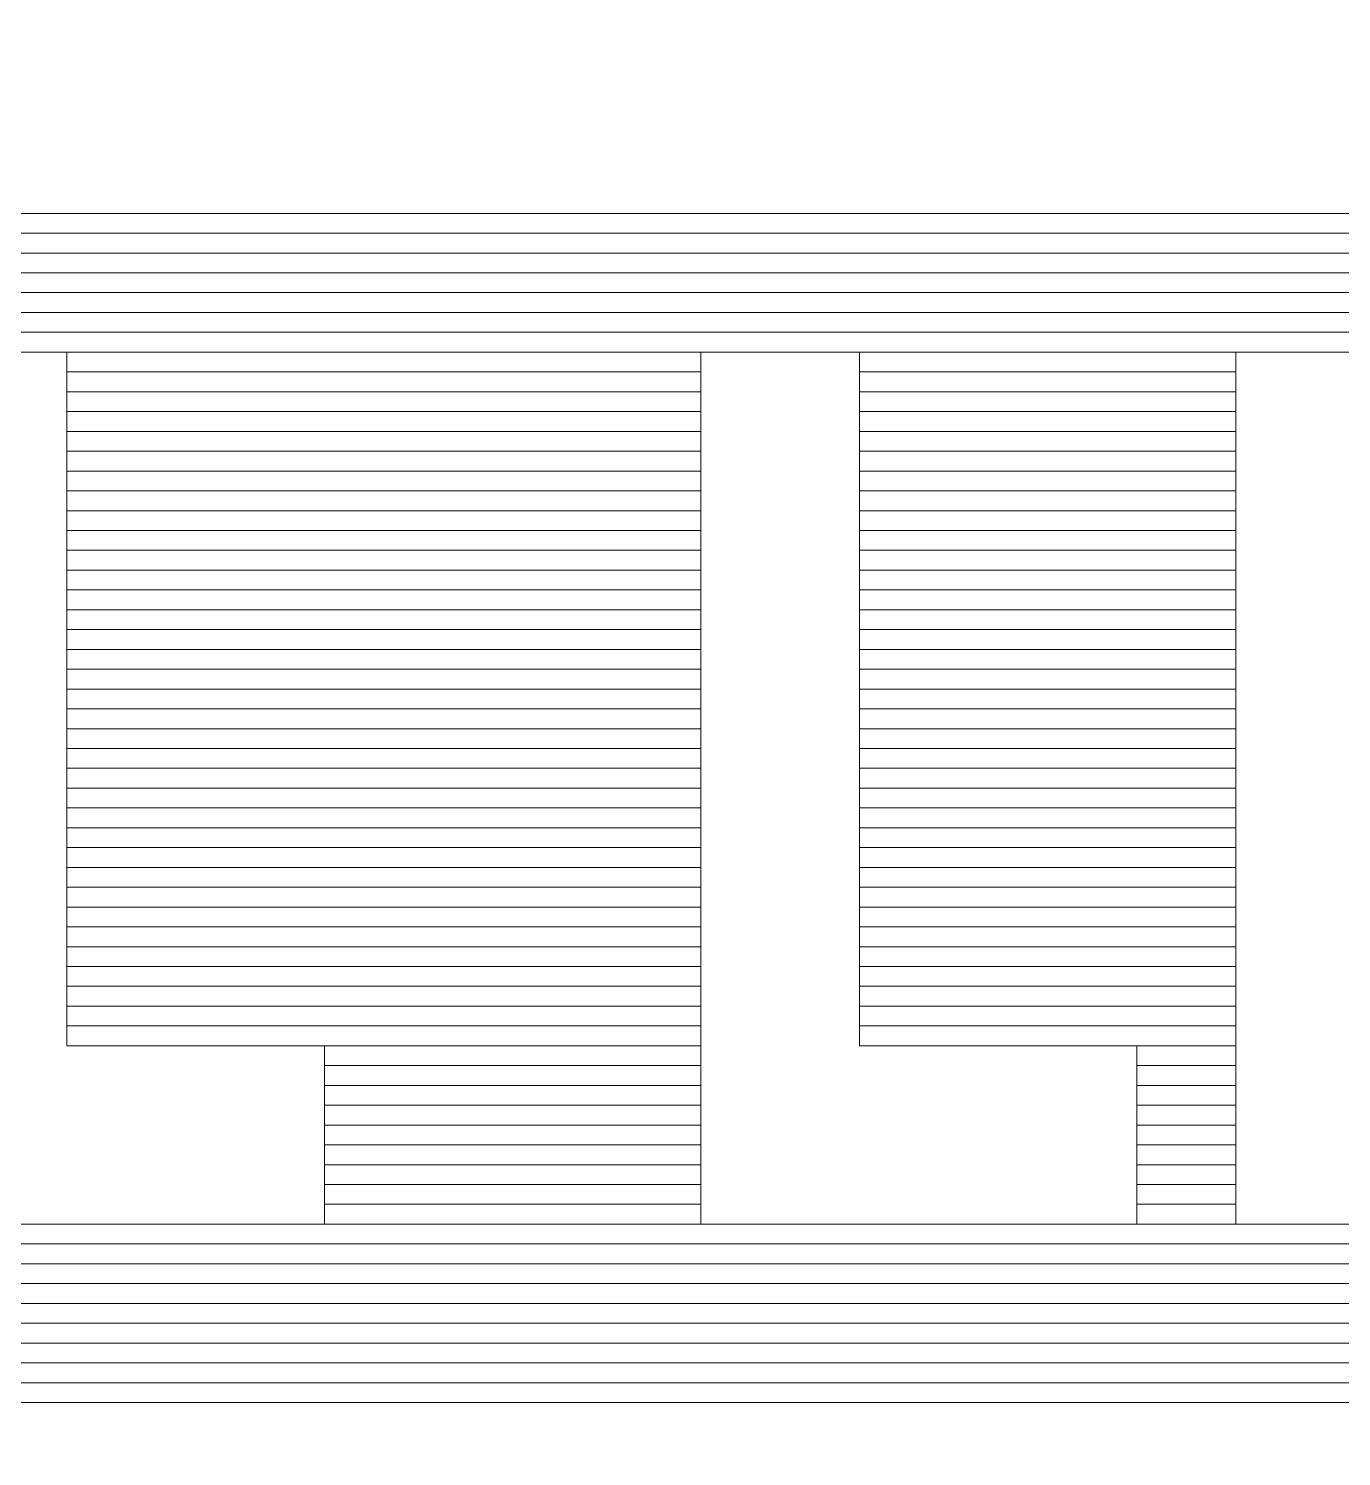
# Model space of a CAD drawing. Header units: millimetres. Extents: x -86 to 67, y -55 to 52.
# Drawn here: x -12.416 to -10.732, y -42.717 to -40.887 of the extents above; entities that cross this region are included whole.
import ezdxf

# ---------------------------------------------------------------- set-up
doc = ezdxf.new("R2010")
doc.units = ezdxf.units.MM
doc.header["$MEASUREMENT"] = 0
doc.layers.add('BG_OUTLINE', color=7, linetype='Continuous')
doc.layers.add('MA_PEN3', color=7, linetype='Continuous')

msp = doc.modelspace()

# ---------------------------------------------------------------- linework, layer by layer
at = {"layer": 'BG_OUTLINE', "color": 3, "lineweight": 9}
msp.add_open_spline([(-60.0926, 34.7331), (-60.0926, 34.7331), (63.7724, 34.7331), (63.7724, 34.7331), (63.7724, 34.7331), (64.585, 34.7336), (65.3646, 34.4113), (65.9396, 33.837), (65.9396, 33.837), (66.5146, 33.2627), (66.8379, 32.4797), (66.8384, 31.667), (66.8384, 31.667), (66.8384, 31.667), (66.8412, -52.28), (66.8412, -52.28), (66.8412, -52.28), (66.8412, -52.28), (66.8384, -52.1933), (66.8384, -52.1933), (66.8384, -52.1933), (66.8389, -53.006), (66.5166, -53.7856), (65.9424, -54.3606), (65.9424, -54.3606), (65.3681, -54.9356), (64.585, -55.2589), (63.7724, -55.2594), (63.7724, -55.2594), (63.7724, -55.2594), (-60.1869, -55.2594), (-60.1869, -55.2594), (-60.1869, -55.2594), (-60.1869, -55.2594), (-60.0853, -55.2518), (-60.0853, -55.2518), (-60.0853, -55.2518), (-60.8979, -55.2523), (-61.6775, -54.9299), (-62.2525, -54.3557), (-62.2525, -54.3557), (-62.8275, -53.7814), (-63.1508, -52.9984), (-63.1513, -52.1857), (-63.1513, -52.1857), (-63.1513, -52.1857), (-63.1587, 31.667), (-63.1587, 31.667), (-63.1587, 31.667), (-63.1592, 32.4797), (-62.8369, 33.2593), (-62.2626, 33.8343), (-62.2626, 33.8343), (-61.6883, 34.4093), (-60.9053, 34.7326), (-60.0926, 34.7331)], degree=3, knots=[0, 0, 0, 0, 0.071429, 0.071429, 0.071429, 0.071429, 0.142857, 0.142857, 0.142857, 0.142857, 0.214286, 0.214286, 0.214286, 0.214286, 0.285714, 0.285714, 0.285714, 0.285714, 0.357143, 0.357143, 0.357143, 0.357143, 0.428571, 0.428571, 0.428571, 0.428571, 0.5, 0.5, 0.5, 0.5, 0.571429, 0.571429, 0.571429, 0.571429, 0.642857, 0.642857, 0.642857, 0.642857, 0.714286, 0.714286, 0.714286, 0.714286, 0.785714, 0.785714, 0.785714, 0.785714, 0.857143, 0.857143, 0.857143, 0.857143, 0.928571, 0.928571, 0.928571, 0.928571, 1, 1, 1, 1], dxfattribs=at)
at = {"layer": 'MA_PEN3', "color": 5, "lineweight": 9}
for points in [[(-13.5347, -41.1497), (-13.5347, -41.1497), (-13.5347, -41.1243), (-13.5347, -41.1243), (-13.5347, -41.1243), (-13.5347, -41.1243), (-8.4801, -41.1243), (-8.4801, -41.1243), (-8.4801, -41.1243), (-8.4801, -41.1243), (-8.4801, -41.1497), (-8.4801, -41.1497), (-8.4801, -41.1497), (-8.4801, -41.1497), (-13.5347, -41.1497), (-13.5347, -41.1497)], [(-13.5347, -41.1751), (-13.5347, -41.1751), (-13.5347, -41.1497), (-13.5347, -41.1497), (-13.5347, -41.1497), (-13.5347, -41.1497), (-8.4801, -41.1497), (-8.4801, -41.1497), (-8.4801, -41.1497), (-8.4801, -41.1497), (-8.4801, -41.1751), (-8.4801, -41.1751), (-8.4801, -41.1751), (-8.4801, -41.1751), (-13.5347, -41.1751), (-13.5347, -41.1751)], [(-13.5347, -41.2005), (-13.5347, -41.2005), (-13.5347, -41.1751), (-13.5347, -41.1751), (-13.5347, -41.1751), (-13.5347, -41.1751), (-8.4801, -41.1751), (-8.4801, -41.1751), (-8.4801, -41.1751), (-8.4801, -41.1751), (-8.4801, -41.2005), (-8.4801, -41.2005), (-8.4801, -41.2005), (-8.4801, -41.2005), (-13.5347, -41.2005), (-13.5347, -41.2005)], [(-13.5347, -41.2259), (-13.5347, -41.2259), (-13.5347, -41.2005), (-13.5347, -41.2005), (-13.5347, -41.2005), (-13.5347, -41.2005), (-8.4801, -41.2005), (-8.4801, -41.2005), (-8.4801, -41.2005), (-8.4801, -41.2005), (-8.4801, -41.2259), (-8.4801, -41.2259), (-8.4801, -41.2259), (-8.4801, -41.2259), (-13.5347, -41.2259), (-13.5347, -41.2259)], [(-13.5347, -41.2513), (-13.5347, -41.2513), (-13.5347, -41.2259), (-13.5347, -41.2259), (-13.5347, -41.2259), (-13.5347, -41.2259), (-8.4801, -41.2259), (-8.4801, -41.2259), (-8.4801, -41.2259), (-8.4801, -41.2259), (-8.4801, -41.2513), (-8.4801, -41.2513), (-8.4801, -41.2513), (-8.4801, -41.2513), (-13.5347, -41.2513), (-13.5347, -41.2513)], [(-13.5347, -41.2767), (-13.5347, -41.2767), (-13.5347, -41.2513), (-13.5347, -41.2513), (-13.5347, -41.2513), (-13.5347, -41.2513), (-8.4801, -41.2513), (-8.4801, -41.2513), (-8.4801, -41.2513), (-8.4801, -41.2513), (-8.4801, -41.2767), (-8.4801, -41.2767), (-8.4801, -41.2767), (-8.4801, -41.2767), (-13.5347, -41.2767), (-13.5347, -41.2767)], [(-13.5347, -41.3021), (-13.5347, -41.3021), (-13.5347, -41.2767), (-13.5347, -41.2767), (-13.5347, -41.2767), (-13.5347, -41.2767), (-8.8611, -41.2767), (-8.8611, -41.2767), (-8.8611, -41.2767), (-8.8611, -41.2767), (-8.8611, -41.3021), (-8.8611, -41.3021), (-8.8611, -41.3021), (-8.8611, -41.3021), (-13.5347, -41.3021), (-13.5347, -41.3021)], [(-12.3663, -41.3275), (-12.3663, -41.3275), (-12.3663, -41.3021), (-12.3663, -41.3021), (-12.3663, -41.3021), (-12.3663, -41.3021), (-11.5535, -41.3021), (-11.5535, -41.3021), (-11.5535, -41.3021), (-11.5535, -41.3021), (-11.5535, -41.3275), (-11.5535, -41.3275), (-11.5535, -41.3275), (-11.5535, -41.3275), (-12.3663, -41.3275), (-12.3663, -41.3275)], [(-11.3503, -41.3275), (-11.3503, -41.3275), (-11.3503, -41.3021), (-11.3503, -41.3021), (-11.3503, -41.3021), (-11.3503, -41.3021), (-10.8677, -41.3021), (-10.8677, -41.3021), (-10.8677, -41.3021), (-10.8677, -41.3021), (-10.8677, -41.3275), (-10.8677, -41.3275), (-10.8677, -41.3275), (-10.8677, -41.3275), (-11.3503, -41.3275), (-11.3503, -41.3275)], [(-12.3663, -41.3529), (-12.3663, -41.3529), (-12.3663, -41.3275), (-12.3663, -41.3275), (-12.3663, -41.3275), (-12.3663, -41.3275), (-11.5535, -41.3275), (-11.5535, -41.3275), (-11.5535, -41.3275), (-11.5535, -41.3275), (-11.5535, -41.3529), (-11.5535, -41.3529), (-11.5535, -41.3529), (-11.5535, -41.3529), (-12.3663, -41.3529), (-12.3663, -41.3529)], [(-11.3503, -41.3529), (-11.3503, -41.3529), (-11.3503, -41.3275), (-11.3503, -41.3275), (-11.3503, -41.3275), (-11.3503, -41.3275), (-10.8677, -41.3275), (-10.8677, -41.3275), (-10.8677, -41.3275), (-10.8677, -41.3275), (-10.8677, -41.3529), (-10.8677, -41.3529), (-10.8677, -41.3529), (-10.8677, -41.3529), (-11.3503, -41.3529), (-11.3503, -41.3529)], [(-12.3663, -41.3783), (-12.3663, -41.3783), (-12.3663, -41.3529), (-12.3663, -41.3529), (-12.3663, -41.3529), (-12.3663, -41.3529), (-11.5535, -41.3529), (-11.5535, -41.3529), (-11.5535, -41.3529), (-11.5535, -41.3529), (-11.5535, -41.3783), (-11.5535, -41.3783), (-11.5535, -41.3783), (-11.5535, -41.3783), (-12.3663, -41.3783), (-12.3663, -41.3783)], [(-11.3503, -41.3783), (-11.3503, -41.3783), (-11.3503, -41.3529), (-11.3503, -41.3529), (-11.3503, -41.3529), (-11.3503, -41.3529), (-10.8677, -41.3529), (-10.8677, -41.3529), (-10.8677, -41.3529), (-10.8677, -41.3529), (-10.8677, -41.3783), (-10.8677, -41.3783), (-10.8677, -41.3783), (-10.8677, -41.3783), (-11.3503, -41.3783), (-11.3503, -41.3783)], [(-12.3663, -41.4037), (-12.3663, -41.4037), (-12.3663, -41.3783), (-12.3663, -41.3783), (-12.3663, -41.3783), (-12.3663, -41.3783), (-11.5535, -41.3783), (-11.5535, -41.3783), (-11.5535, -41.3783), (-11.5535, -41.3783), (-11.5535, -41.4037), (-11.5535, -41.4037), (-11.5535, -41.4037), (-11.5535, -41.4037), (-12.3663, -41.4037), (-12.3663, -41.4037)], [(-11.3503, -41.4037), (-11.3503, -41.4037), (-11.3503, -41.3783), (-11.3503, -41.3783), (-11.3503, -41.3783), (-11.3503, -41.3783), (-10.8677, -41.3783), (-10.8677, -41.3783), (-10.8677, -41.3783), (-10.8677, -41.3783), (-10.8677, -41.4037), (-10.8677, -41.4037), (-10.8677, -41.4037), (-10.8677, -41.4037), (-11.3503, -41.4037), (-11.3503, -41.4037)], [(-12.3663, -41.4291), (-12.3663, -41.4291), (-12.3663, -41.4037), (-12.3663, -41.4037), (-12.3663, -41.4037), (-12.3663, -41.4037), (-11.5535, -41.4037), (-11.5535, -41.4037), (-11.5535, -41.4037), (-11.5535, -41.4037), (-11.5535, -41.4291), (-11.5535, -41.4291), (-11.5535, -41.4291), (-11.5535, -41.4291), (-12.3663, -41.4291), (-12.3663, -41.4291)], [(-11.3503, -41.4291), (-11.3503, -41.4291), (-11.3503, -41.4037), (-11.3503, -41.4037), (-11.3503, -41.4037), (-11.3503, -41.4037), (-10.8677, -41.4037), (-10.8677, -41.4037), (-10.8677, -41.4037), (-10.8677, -41.4037), (-10.8677, -41.4291), (-10.8677, -41.4291), (-10.8677, -41.4291), (-10.8677, -41.4291), (-11.3503, -41.4291), (-11.3503, -41.4291)], [(-12.3663, -41.4545), (-12.3663, -41.4545), (-12.3663, -41.4291), (-12.3663, -41.4291), (-12.3663, -41.4291), (-12.3663, -41.4291), (-11.5535, -41.4291), (-11.5535, -41.4291), (-11.5535, -41.4291), (-11.5535, -41.4291), (-11.5535, -41.4545), (-11.5535, -41.4545), (-11.5535, -41.4545), (-11.5535, -41.4545), (-12.3663, -41.4545), (-12.3663, -41.4545)], [(-11.3503, -41.4545), (-11.3503, -41.4545), (-11.3503, -41.4291), (-11.3503, -41.4291), (-11.3503, -41.4291), (-11.3503, -41.4291), (-10.8677, -41.4291), (-10.8677, -41.4291), (-10.8677, -41.4291), (-10.8677, -41.4291), (-10.8677, -41.4545), (-10.8677, -41.4545), (-10.8677, -41.4545), (-10.8677, -41.4545), (-11.3503, -41.4545), (-11.3503, -41.4545)], [(-12.3663, -41.4799), (-12.3663, -41.4799), (-12.3663, -41.4545), (-12.3663, -41.4545), (-12.3663, -41.4545), (-12.3663, -41.4545), (-11.5535, -41.4545), (-11.5535, -41.4545), (-11.5535, -41.4545), (-11.5535, -41.4545), (-11.5535, -41.4799), (-11.5535, -41.4799), (-11.5535, -41.4799), (-11.5535, -41.4799), (-12.3663, -41.4799), (-12.3663, -41.4799)], [(-11.3503, -41.4799), (-11.3503, -41.4799), (-11.3503, -41.4545), (-11.3503, -41.4545), (-11.3503, -41.4545), (-11.3503, -41.4545), (-10.8677, -41.4545), (-10.8677, -41.4545), (-10.8677, -41.4545), (-10.8677, -41.4545), (-10.8677, -41.4799), (-10.8677, -41.4799), (-10.8677, -41.4799), (-10.8677, -41.4799), (-11.3503, -41.4799), (-11.3503, -41.4799)], [(-12.3663, -41.5053), (-12.3663, -41.5053), (-12.3663, -41.4799), (-12.3663, -41.4799), (-12.3663, -41.4799), (-12.3663, -41.4799), (-11.5535, -41.4799), (-11.5535, -41.4799), (-11.5535, -41.4799), (-11.5535, -41.4799), (-11.5535, -41.5053), (-11.5535, -41.5053), (-11.5535, -41.5053), (-11.5535, -41.5053), (-12.3663, -41.5053), (-12.3663, -41.5053)], [(-11.3503, -41.5053), (-11.3503, -41.5053), (-11.3503, -41.4799), (-11.3503, -41.4799), (-11.3503, -41.4799), (-11.3503, -41.4799), (-10.8677, -41.4799), (-10.8677, -41.4799), (-10.8677, -41.4799), (-10.8677, -41.4799), (-10.8677, -41.5053), (-10.8677, -41.5053), (-10.8677, -41.5053), (-10.8677, -41.5053), (-11.3503, -41.5053), (-11.3503, -41.5053)], [(-12.3663, -41.5307), (-12.3663, -41.5307), (-12.3663, -41.5053), (-12.3663, -41.5053), (-12.3663, -41.5053), (-12.3663, -41.5053), (-11.5535, -41.5053), (-11.5535, -41.5053), (-11.5535, -41.5053), (-11.5535, -41.5053), (-11.5535, -41.5307), (-11.5535, -41.5307), (-11.5535, -41.5307), (-11.5535, -41.5307), (-12.3663, -41.5307), (-12.3663, -41.5307)], [(-11.3503, -41.5307), (-11.3503, -41.5307), (-11.3503, -41.5053), (-11.3503, -41.5053), (-11.3503, -41.5053), (-11.3503, -41.5053), (-10.8677, -41.5053), (-10.8677, -41.5053), (-10.8677, -41.5053), (-10.8677, -41.5053), (-10.8677, -41.5307), (-10.8677, -41.5307), (-10.8677, -41.5307), (-10.8677, -41.5307), (-11.3503, -41.5307), (-11.3503, -41.5307)], [(-12.3663, -41.5561), (-12.3663, -41.5561), (-12.3663, -41.5307), (-12.3663, -41.5307), (-12.3663, -41.5307), (-12.3663, -41.5307), (-11.5535, -41.5307), (-11.5535, -41.5307), (-11.5535, -41.5307), (-11.5535, -41.5307), (-11.5535, -41.5561), (-11.5535, -41.5561), (-11.5535, -41.5561), (-11.5535, -41.5561), (-12.3663, -41.5561), (-12.3663, -41.5561)], [(-11.3503, -41.5561), (-11.3503, -41.5561), (-11.3503, -41.5307), (-11.3503, -41.5307), (-11.3503, -41.5307), (-11.3503, -41.5307), (-10.8677, -41.5307), (-10.8677, -41.5307), (-10.8677, -41.5307), (-10.8677, -41.5307), (-10.8677, -41.5561), (-10.8677, -41.5561), (-10.8677, -41.5561), (-10.8677, -41.5561), (-11.3503, -41.5561), (-11.3503, -41.5561)], [(-12.3663, -41.5815), (-12.3663, -41.5815), (-12.3663, -41.5561), (-12.3663, -41.5561), (-12.3663, -41.5561), (-12.3663, -41.5561), (-11.5535, -41.5561), (-11.5535, -41.5561), (-11.5535, -41.5561), (-11.5535, -41.5561), (-11.5535, -41.5815), (-11.5535, -41.5815), (-11.5535, -41.5815), (-11.5535, -41.5815), (-12.3663, -41.5815), (-12.3663, -41.5815)], [(-11.3503, -41.5815), (-11.3503, -41.5815), (-11.3503, -41.5561), (-11.3503, -41.5561), (-11.3503, -41.5561), (-11.3503, -41.5561), (-10.8677, -41.5561), (-10.8677, -41.5561), (-10.8677, -41.5561), (-10.8677, -41.5561), (-10.8677, -41.5815), (-10.8677, -41.5815), (-10.8677, -41.5815), (-10.8677, -41.5815), (-11.3503, -41.5815), (-11.3503, -41.5815)], [(-12.3663, -41.6069), (-12.3663, -41.6069), (-12.3663, -41.5815), (-12.3663, -41.5815), (-12.3663, -41.5815), (-12.3663, -41.5815), (-11.5535, -41.5815), (-11.5535, -41.5815), (-11.5535, -41.5815), (-11.5535, -41.5815), (-11.5535, -41.6069), (-11.5535, -41.6069), (-11.5535, -41.6069), (-11.5535, -41.6069), (-12.3663, -41.6069), (-12.3663, -41.6069)], [(-11.3503, -41.6069), (-11.3503, -41.6069), (-11.3503, -41.5815), (-11.3503, -41.5815), (-11.3503, -41.5815), (-11.3503, -41.5815), (-10.8677, -41.5815), (-10.8677, -41.5815), (-10.8677, -41.5815), (-10.8677, -41.5815), (-10.8677, -41.6069), (-10.8677, -41.6069), (-10.8677, -41.6069), (-10.8677, -41.6069), (-11.3503, -41.6069), (-11.3503, -41.6069)], [(-12.3663, -41.6323), (-12.3663, -41.6323), (-12.3663, -41.6069), (-12.3663, -41.6069), (-12.3663, -41.6069), (-12.3663, -41.6069), (-11.5535, -41.6069), (-11.5535, -41.6069), (-11.5535, -41.6069), (-11.5535, -41.6069), (-11.5535, -41.6323), (-11.5535, -41.6323), (-11.5535, -41.6323), (-11.5535, -41.6323), (-12.3663, -41.6323), (-12.3663, -41.6323)], [(-11.3503, -41.6323), (-11.3503, -41.6323), (-11.3503, -41.6069), (-11.3503, -41.6069), (-11.3503, -41.6069), (-11.3503, -41.6069), (-10.8677, -41.6069), (-10.8677, -41.6069), (-10.8677, -41.6069), (-10.8677, -41.6069), (-10.8677, -41.6323), (-10.8677, -41.6323), (-10.8677, -41.6323), (-10.8677, -41.6323), (-11.3503, -41.6323), (-11.3503, -41.6323)], [(-12.3663, -41.6577), (-12.3663, -41.6577), (-12.3663, -41.6323), (-12.3663, -41.6323), (-12.3663, -41.6323), (-12.3663, -41.6323), (-11.5535, -41.6323), (-11.5535, -41.6323), (-11.5535, -41.6323), (-11.5535, -41.6323), (-11.5535, -41.6577), (-11.5535, -41.6577), (-11.5535, -41.6577), (-11.5535, -41.6577), (-12.3663, -41.6577), (-12.3663, -41.6577)], [(-11.3503, -41.6577), (-11.3503, -41.6577), (-11.3503, -41.6323), (-11.3503, -41.6323), (-11.3503, -41.6323), (-11.3503, -41.6323), (-10.8677, -41.6323), (-10.8677, -41.6323), (-10.8677, -41.6323), (-10.8677, -41.6323), (-10.8677, -41.6577), (-10.8677, -41.6577), (-10.8677, -41.6577), (-10.8677, -41.6577), (-11.3503, -41.6577), (-11.3503, -41.6577)], [(-12.3663, -41.6831), (-12.3663, -41.6831), (-12.3663, -41.6577), (-12.3663, -41.6577), (-12.3663, -41.6577), (-12.3663, -41.6577), (-11.5535, -41.6577), (-11.5535, -41.6577), (-11.5535, -41.6577), (-11.5535, -41.6577), (-11.5535, -41.6831), (-11.5535, -41.6831), (-11.5535, -41.6831), (-11.5535, -41.6831), (-12.3663, -41.6831), (-12.3663, -41.6831)], [(-11.3503, -41.6831), (-11.3503, -41.6831), (-11.3503, -41.6577), (-11.3503, -41.6577), (-11.3503, -41.6577), (-11.3503, -41.6577), (-10.8677, -41.6577), (-10.8677, -41.6577), (-10.8677, -41.6577), (-10.8677, -41.6577), (-10.8677, -41.6831), (-10.8677, -41.6831), (-10.8677, -41.6831), (-10.8677, -41.6831), (-11.3503, -41.6831), (-11.3503, -41.6831)], [(-12.3663, -41.7085), (-12.3663, -41.7085), (-12.3663, -41.6831), (-12.3663, -41.6831), (-12.3663, -41.6831), (-12.3663, -41.6831), (-11.5535, -41.6831), (-11.5535, -41.6831), (-11.5535, -41.6831), (-11.5535, -41.6831), (-11.5535, -41.7085), (-11.5535, -41.7085), (-11.5535, -41.7085), (-11.5535, -41.7085), (-12.3663, -41.7085), (-12.3663, -41.7085)], [(-11.3503, -41.7085), (-11.3503, -41.7085), (-11.3503, -41.6831), (-11.3503, -41.6831), (-11.3503, -41.6831), (-11.3503, -41.6831), (-10.8677, -41.6831), (-10.8677, -41.6831), (-10.8677, -41.6831), (-10.8677, -41.6831), (-10.8677, -41.7085), (-10.8677, -41.7085), (-10.8677, -41.7085), (-10.8677, -41.7085), (-11.3503, -41.7085), (-11.3503, -41.7085)], [(-12.3663, -41.7339), (-12.3663, -41.7339), (-12.3663, -41.7085), (-12.3663, -41.7085), (-12.3663, -41.7085), (-12.3663, -41.7085), (-11.5535, -41.7085), (-11.5535, -41.7085), (-11.5535, -41.7085), (-11.5535, -41.7085), (-11.5535, -41.7339), (-11.5535, -41.7339), (-11.5535, -41.7339), (-11.5535, -41.7339), (-12.3663, -41.7339), (-12.3663, -41.7339)], [(-11.3503, -41.7339), (-11.3503, -41.7339), (-11.3503, -41.7085), (-11.3503, -41.7085), (-11.3503, -41.7085), (-11.3503, -41.7085), (-10.8677, -41.7085), (-10.8677, -41.7085), (-10.8677, -41.7085), (-10.8677, -41.7085), (-10.8677, -41.7339), (-10.8677, -41.7339), (-10.8677, -41.7339), (-10.8677, -41.7339), (-11.3503, -41.7339), (-11.3503, -41.7339)], [(-12.3663, -41.7593), (-12.3663, -41.7593), (-12.3663, -41.7339), (-12.3663, -41.7339), (-12.3663, -41.7339), (-12.3663, -41.7339), (-11.5535, -41.7339), (-11.5535, -41.7339), (-11.5535, -41.7339), (-11.5535, -41.7339), (-11.5535, -41.7593), (-11.5535, -41.7593), (-11.5535, -41.7593), (-11.5535, -41.7593), (-12.3663, -41.7593), (-12.3663, -41.7593)], [(-11.3503, -41.7593), (-11.3503, -41.7593), (-11.3503, -41.7339), (-11.3503, -41.7339), (-11.3503, -41.7339), (-11.3503, -41.7339), (-10.8677, -41.7339), (-10.8677, -41.7339), (-10.8677, -41.7339), (-10.8677, -41.7339), (-10.8677, -41.7593), (-10.8677, -41.7593), (-10.8677, -41.7593), (-10.8677, -41.7593), (-11.3503, -41.7593), (-11.3503, -41.7593)], [(-12.3663, -41.7847), (-12.3663, -41.7847), (-12.3663, -41.7593), (-12.3663, -41.7593), (-12.3663, -41.7593), (-12.3663, -41.7593), (-11.5535, -41.7593), (-11.5535, -41.7593), (-11.5535, -41.7593), (-11.5535, -41.7593), (-11.5535, -41.7847), (-11.5535, -41.7847), (-11.5535, -41.7847), (-11.5535, -41.7847), (-12.3663, -41.7847), (-12.3663, -41.7847)], [(-11.3503, -41.7847), (-11.3503, -41.7847), (-11.3503, -41.7593), (-11.3503, -41.7593), (-11.3503, -41.7593), (-11.3503, -41.7593), (-10.8677, -41.7593), (-10.8677, -41.7593), (-10.8677, -41.7593), (-10.8677, -41.7593), (-10.8677, -41.7847), (-10.8677, -41.7847), (-10.8677, -41.7847), (-10.8677, -41.7847), (-11.3503, -41.7847), (-11.3503, -41.7847)], [(-12.3663, -41.8101), (-12.3663, -41.8101), (-12.3663, -41.7847), (-12.3663, -41.7847), (-12.3663, -41.7847), (-12.3663, -41.7847), (-11.5535, -41.7847), (-11.5535, -41.7847), (-11.5535, -41.7847), (-11.5535, -41.7847), (-11.5535, -41.8101), (-11.5535, -41.8101), (-11.5535, -41.8101), (-11.5535, -41.8101), (-12.3663, -41.8101), (-12.3663, -41.8101)], [(-11.3503, -41.8101), (-11.3503, -41.8101), (-11.3503, -41.7847), (-11.3503, -41.7847), (-11.3503, -41.7847), (-11.3503, -41.7847), (-10.8677, -41.7847), (-10.8677, -41.7847), (-10.8677, -41.7847), (-10.8677, -41.7847), (-10.8677, -41.8101), (-10.8677, -41.8101), (-10.8677, -41.8101), (-10.8677, -41.8101), (-11.3503, -41.8101), (-11.3503, -41.8101)], [(-12.3663, -41.8355), (-12.3663, -41.8355), (-12.3663, -41.8101), (-12.3663, -41.8101), (-12.3663, -41.8101), (-12.3663, -41.8101), (-11.5535, -41.8101), (-11.5535, -41.8101), (-11.5535, -41.8101), (-11.5535, -41.8101), (-11.5535, -41.8355), (-11.5535, -41.8355), (-11.5535, -41.8355), (-11.5535, -41.8355), (-12.3663, -41.8355), (-12.3663, -41.8355)], [(-11.3503, -41.8355), (-11.3503, -41.8355), (-11.3503, -41.8101), (-11.3503, -41.8101), (-11.3503, -41.8101), (-11.3503, -41.8101), (-10.8677, -41.8101), (-10.8677, -41.8101), (-10.8677, -41.8101), (-10.8677, -41.8101), (-10.8677, -41.8355), (-10.8677, -41.8355), (-10.8677, -41.8355), (-10.8677, -41.8355), (-11.3503, -41.8355), (-11.3503, -41.8355)], [(-12.3663, -41.8609), (-12.3663, -41.8609), (-12.3663, -41.8355), (-12.3663, -41.8355), (-12.3663, -41.8355), (-12.3663, -41.8355), (-11.5535, -41.8355), (-11.5535, -41.8355), (-11.5535, -41.8355), (-11.5535, -41.8355), (-11.5535, -41.8609), (-11.5535, -41.8609), (-11.5535, -41.8609), (-11.5535, -41.8609), (-12.3663, -41.8609), (-12.3663, -41.8609)], [(-11.3503, -41.8609), (-11.3503, -41.8609), (-11.3503, -41.8355), (-11.3503, -41.8355), (-11.3503, -41.8355), (-11.3503, -41.8355), (-10.8677, -41.8355), (-10.8677, -41.8355), (-10.8677, -41.8355), (-10.8677, -41.8355), (-10.8677, -41.8609), (-10.8677, -41.8609), (-10.8677, -41.8609), (-10.8677, -41.8609), (-11.3503, -41.8609), (-11.3503, -41.8609)], [(-12.3663, -41.8863), (-12.3663, -41.8863), (-12.3663, -41.8609), (-12.3663, -41.8609), (-12.3663, -41.8609), (-12.3663, -41.8609), (-11.5535, -41.8609), (-11.5535, -41.8609), (-11.5535, -41.8609), (-11.5535, -41.8609), (-11.5535, -41.8863), (-11.5535, -41.8863), (-11.5535, -41.8863), (-11.5535, -41.8863), (-12.3663, -41.8863), (-12.3663, -41.8863)], [(-11.3503, -41.8863), (-11.3503, -41.8863), (-11.3503, -41.8609), (-11.3503, -41.8609), (-11.3503, -41.8609), (-11.3503, -41.8609), (-10.8677, -41.8609), (-10.8677, -41.8609), (-10.8677, -41.8609), (-10.8677, -41.8609), (-10.8677, -41.8863), (-10.8677, -41.8863), (-10.8677, -41.8863), (-10.8677, -41.8863), (-11.3503, -41.8863), (-11.3503, -41.8863)], [(-12.3663, -41.9117), (-12.3663, -41.9117), (-12.3663, -41.8863), (-12.3663, -41.8863), (-12.3663, -41.8863), (-12.3663, -41.8863), (-11.5535, -41.8863), (-11.5535, -41.8863), (-11.5535, -41.8863), (-11.5535, -41.8863), (-11.5535, -41.9117), (-11.5535, -41.9117), (-11.5535, -41.9117), (-11.5535, -41.9117), (-12.3663, -41.9117), (-12.3663, -41.9117)], [(-11.3503, -41.9117), (-11.3503, -41.9117), (-11.3503, -41.8863), (-11.3503, -41.8863), (-11.3503, -41.8863), (-11.3503, -41.8863), (-10.8677, -41.8863), (-10.8677, -41.8863), (-10.8677, -41.8863), (-10.8677, -41.8863), (-10.8677, -41.9117), (-10.8677, -41.9117), (-10.8677, -41.9117), (-10.8677, -41.9117), (-11.3503, -41.9117), (-11.3503, -41.9117)], [(-12.3663, -41.9371), (-12.3663, -41.9371), (-12.3663, -41.9117), (-12.3663, -41.9117), (-12.3663, -41.9117), (-12.3663, -41.9117), (-11.5535, -41.9117), (-11.5535, -41.9117), (-11.5535, -41.9117), (-11.5535, -41.9117), (-11.5535, -41.9371), (-11.5535, -41.9371), (-11.5535, -41.9371), (-11.5535, -41.9371), (-12.3663, -41.9371), (-12.3663, -41.9371)], [(-11.3503, -41.9371), (-11.3503, -41.9371), (-11.3503, -41.9117), (-11.3503, -41.9117), (-11.3503, -41.9117), (-11.3503, -41.9117), (-10.8677, -41.9117), (-10.8677, -41.9117), (-10.8677, -41.9117), (-10.8677, -41.9117), (-10.8677, -41.9371), (-10.8677, -41.9371), (-10.8677, -41.9371), (-10.8677, -41.9371), (-11.3503, -41.9371), (-11.3503, -41.9371)], [(-12.3663, -41.9625), (-12.3663, -41.9625), (-12.3663, -41.9371), (-12.3663, -41.9371), (-12.3663, -41.9371), (-12.3663, -41.9371), (-11.5535, -41.9371), (-11.5535, -41.9371), (-11.5535, -41.9371), (-11.5535, -41.9371), (-11.5535, -41.9625), (-11.5535, -41.9625), (-11.5535, -41.9625), (-11.5535, -41.9625), (-12.3663, -41.9625), (-12.3663, -41.9625)], [(-11.3503, -41.9625), (-11.3503, -41.9625), (-11.3503, -41.9371), (-11.3503, -41.9371), (-11.3503, -41.9371), (-11.3503, -41.9371), (-10.8677, -41.9371), (-10.8677, -41.9371), (-10.8677, -41.9371), (-10.8677, -41.9371), (-10.8677, -41.9625), (-10.8677, -41.9625), (-10.8677, -41.9625), (-10.8677, -41.9625), (-11.3503, -41.9625), (-11.3503, -41.9625)], [(-12.3663, -41.9879), (-12.3663, -41.9879), (-12.3663, -41.9625), (-12.3663, -41.9625), (-12.3663, -41.9625), (-12.3663, -41.9625), (-11.5535, -41.9625), (-11.5535, -41.9625), (-11.5535, -41.9625), (-11.5535, -41.9625), (-11.5535, -41.9879), (-11.5535, -41.9879), (-11.5535, -41.9879), (-11.5535, -41.9879), (-12.3663, -41.9879), (-12.3663, -41.9879)], [(-11.3503, -41.9879), (-11.3503, -41.9879), (-11.3503, -41.9625), (-11.3503, -41.9625), (-11.3503, -41.9625), (-11.3503, -41.9625), (-10.8677, -41.9625), (-10.8677, -41.9625), (-10.8677, -41.9625), (-10.8677, -41.9625), (-10.8677, -41.9879), (-10.8677, -41.9879), (-10.8677, -41.9879), (-10.8677, -41.9879), (-11.3503, -41.9879), (-11.3503, -41.9879)], [(-12.3663, -42.0133), (-12.3663, -42.0133), (-12.3663, -41.9879), (-12.3663, -41.9879), (-12.3663, -41.9879), (-12.3663, -41.9879), (-11.5535, -41.9879), (-11.5535, -41.9879), (-11.5535, -41.9879), (-11.5535, -41.9879), (-11.5535, -42.0133), (-11.5535, -42.0133), (-11.5535, -42.0133), (-11.5535, -42.0133), (-12.3663, -42.0133), (-12.3663, -42.0133)], [(-11.3503, -42.0133), (-11.3503, -42.0133), (-11.3503, -41.9879), (-11.3503, -41.9879), (-11.3503, -41.9879), (-11.3503, -41.9879), (-10.8677, -41.9879), (-10.8677, -41.9879), (-10.8677, -41.9879), (-10.8677, -41.9879), (-10.8677, -42.0133), (-10.8677, -42.0133), (-10.8677, -42.0133), (-10.8677, -42.0133), (-11.3503, -42.0133), (-11.3503, -42.0133)], [(-12.3663, -42.0387), (-12.3663, -42.0387), (-12.3663, -42.0133), (-12.3663, -42.0133), (-12.3663, -42.0133), (-12.3663, -42.0133), (-11.5535, -42.0133), (-11.5535, -42.0133), (-11.5535, -42.0133), (-11.5535, -42.0133), (-11.5535, -42.0387), (-11.5535, -42.0387), (-11.5535, -42.0387), (-11.5535, -42.0387), (-12.3663, -42.0387), (-12.3663, -42.0387)], [(-11.3503, -42.0387), (-11.3503, -42.0387), (-11.3503, -42.0133), (-11.3503, -42.0133), (-11.3503, -42.0133), (-11.3503, -42.0133), (-10.8677, -42.0133), (-10.8677, -42.0133), (-10.8677, -42.0133), (-10.8677, -42.0133), (-10.8677, -42.0387), (-10.8677, -42.0387), (-10.8677, -42.0387), (-10.8677, -42.0387), (-11.3503, -42.0387), (-11.3503, -42.0387)], [(-12.3663, -42.0641), (-12.3663, -42.0641), (-12.3663, -42.0387), (-12.3663, -42.0387), (-12.3663, -42.0387), (-12.3663, -42.0387), (-11.5535, -42.0387), (-11.5535, -42.0387), (-11.5535, -42.0387), (-11.5535, -42.0387), (-11.5535, -42.0641), (-11.5535, -42.0641), (-11.5535, -42.0641), (-11.5535, -42.0641), (-12.3663, -42.0641), (-12.3663, -42.0641)], [(-11.3503, -42.0641), (-11.3503, -42.0641), (-11.3503, -42.0387), (-11.3503, -42.0387), (-11.3503, -42.0387), (-11.3503, -42.0387), (-10.8677, -42.0387), (-10.8677, -42.0387), (-10.8677, -42.0387), (-10.8677, -42.0387), (-10.8677, -42.0641), (-10.8677, -42.0641), (-10.8677, -42.0641), (-10.8677, -42.0641), (-11.3503, -42.0641), (-11.3503, -42.0641)], [(-12.3663, -42.0895), (-12.3663, -42.0895), (-12.3663, -42.0641), (-12.3663, -42.0641), (-12.3663, -42.0641), (-12.3663, -42.0641), (-11.5535, -42.0641), (-11.5535, -42.0641), (-11.5535, -42.0641), (-11.5535, -42.0641), (-11.5535, -42.0895), (-11.5535, -42.0895), (-11.5535, -42.0895), (-11.5535, -42.0895), (-12.3663, -42.0895), (-12.3663, -42.0895)], [(-11.3503, -42.0895), (-11.3503, -42.0895), (-11.3503, -42.0641), (-11.3503, -42.0641), (-11.3503, -42.0641), (-11.3503, -42.0641), (-10.8677, -42.0641), (-10.8677, -42.0641), (-10.8677, -42.0641), (-10.8677, -42.0641), (-10.8677, -42.0895), (-10.8677, -42.0895), (-10.8677, -42.0895), (-10.8677, -42.0895), (-11.3503, -42.0895), (-11.3503, -42.0895)], [(-12.3663, -42.1149), (-12.3663, -42.1149), (-12.3663, -42.0895), (-12.3663, -42.0895), (-12.3663, -42.0895), (-12.3663, -42.0895), (-11.5535, -42.0895), (-11.5535, -42.0895), (-11.5535, -42.0895), (-11.5535, -42.0895), (-11.5535, -42.1149), (-11.5535, -42.1149), (-11.5535, -42.1149), (-11.5535, -42.1149), (-12.3663, -42.1149), (-12.3663, -42.1149)], [(-11.3503, -42.1149), (-11.3503, -42.1149), (-11.3503, -42.0895), (-11.3503, -42.0895), (-11.3503, -42.0895), (-11.3503, -42.0895), (-10.8677, -42.0895), (-10.8677, -42.0895), (-10.8677, -42.0895), (-10.8677, -42.0895), (-10.8677, -42.1149), (-10.8677, -42.1149), (-10.8677, -42.1149), (-10.8677, -42.1149), (-11.3503, -42.1149), (-11.3503, -42.1149)], [(-12.3663, -42.1403), (-12.3663, -42.1403), (-12.3663, -42.1149), (-12.3663, -42.1149), (-12.3663, -42.1149), (-12.3663, -42.1149), (-11.5535, -42.1149), (-11.5535, -42.1149), (-11.5535, -42.1149), (-11.5535, -42.1149), (-11.5535, -42.1403), (-11.5535, -42.1403), (-11.5535, -42.1403), (-11.5535, -42.1403), (-12.3663, -42.1403), (-12.3663, -42.1403)], [(-11.3503, -42.1403), (-11.3503, -42.1403), (-11.3503, -42.1149), (-11.3503, -42.1149), (-11.3503, -42.1149), (-11.3503, -42.1149), (-10.8677, -42.1149), (-10.8677, -42.1149), (-10.8677, -42.1149), (-10.8677, -42.1149), (-10.8677, -42.1403), (-10.8677, -42.1403), (-10.8677, -42.1403), (-10.8677, -42.1403), (-11.3503, -42.1403), (-11.3503, -42.1403)], [(-12.3663, -42.1657), (-12.3663, -42.1657), (-12.3663, -42.1403), (-12.3663, -42.1403), (-12.3663, -42.1403), (-12.3663, -42.1403), (-11.5535, -42.1403), (-11.5535, -42.1403), (-11.5535, -42.1403), (-11.5535, -42.1403), (-11.5535, -42.1657), (-11.5535, -42.1657), (-11.5535, -42.1657), (-11.5535, -42.1657), (-12.3663, -42.1657), (-12.3663, -42.1657)], [(-11.3503, -42.1657), (-11.3503, -42.1657), (-11.3503, -42.1403), (-11.3503, -42.1403), (-11.3503, -42.1403), (-11.3503, -42.1403), (-10.8677, -42.1403), (-10.8677, -42.1403), (-10.8677, -42.1403), (-10.8677, -42.1403), (-10.8677, -42.1657), (-10.8677, -42.1657), (-10.8677, -42.1657), (-10.8677, -42.1657), (-11.3503, -42.1657), (-11.3503, -42.1657)], [(-12.3663, -42.1911), (-12.3663, -42.1911), (-12.3663, -42.1657), (-12.3663, -42.1657), (-12.3663, -42.1657), (-12.3663, -42.1657), (-11.5535, -42.1657), (-11.5535, -42.1657), (-11.5535, -42.1657), (-11.5535, -42.1657), (-11.5535, -42.1911), (-11.5535, -42.1911), (-11.5535, -42.1911), (-11.5535, -42.1911), (-12.3663, -42.1911), (-12.3663, -42.1911)], [(-11.3503, -42.1911), (-11.3503, -42.1911), (-11.3503, -42.1657), (-11.3503, -42.1657), (-11.3503, -42.1657), (-11.3503, -42.1657), (-10.8677, -42.1657), (-10.8677, -42.1657), (-10.8677, -42.1657), (-10.8677, -42.1657), (-10.8677, -42.1911), (-10.8677, -42.1911), (-10.8677, -42.1911), (-10.8677, -42.1911), (-11.3503, -42.1911), (-11.3503, -42.1911)], [(-12.0361, -42.2165), (-12.0361, -42.2165), (-12.0361, -42.1911), (-12.0361, -42.1911), (-12.0361, -42.1911), (-12.0361, -42.1911), (-11.5535, -42.1911), (-11.5535, -42.1911), (-11.5535, -42.1911), (-11.5535, -42.1911), (-11.5535, -42.2165), (-11.5535, -42.2165), (-11.5535, -42.2165), (-11.5535, -42.2165), (-12.0361, -42.2165), (-12.0361, -42.2165)], [(-10.9947, -42.2165), (-10.9947, -42.2165), (-10.9947, -42.1911), (-10.9947, -42.1911), (-10.9947, -42.1911), (-10.9947, -42.1911), (-10.8677, -42.1911), (-10.8677, -42.1911), (-10.8677, -42.1911), (-10.8677, -42.1911), (-10.8677, -42.2165), (-10.8677, -42.2165), (-10.8677, -42.2165), (-10.8677, -42.2165), (-10.9947, -42.2165), (-10.9947, -42.2165)], [(-12.0361, -42.2419), (-12.0361, -42.2419), (-12.0361, -42.2165), (-12.0361, -42.2165), (-12.0361, -42.2165), (-12.0361, -42.2165), (-11.5535, -42.2165), (-11.5535, -42.2165), (-11.5535, -42.2165), (-11.5535, -42.2165), (-11.5535, -42.2419), (-11.5535, -42.2419), (-11.5535, -42.2419), (-11.5535, -42.2419), (-12.0361, -42.2419), (-12.0361, -42.2419)], [(-10.9947, -42.2419), (-10.9947, -42.2419), (-10.9947, -42.2165), (-10.9947, -42.2165), (-10.9947, -42.2165), (-10.9947, -42.2165), (-10.8677, -42.2165), (-10.8677, -42.2165), (-10.8677, -42.2165), (-10.8677, -42.2165), (-10.8677, -42.2419), (-10.8677, -42.2419), (-10.8677, -42.2419), (-10.8677, -42.2419), (-10.9947, -42.2419), (-10.9947, -42.2419)], [(-12.0361, -42.2673), (-12.0361, -42.2673), (-12.0361, -42.2419), (-12.0361, -42.2419), (-12.0361, -42.2419), (-12.0361, -42.2419), (-11.5535, -42.2419), (-11.5535, -42.2419), (-11.5535, -42.2419), (-11.5535, -42.2419), (-11.5535, -42.2673), (-11.5535, -42.2673), (-11.5535, -42.2673), (-11.5535, -42.2673), (-12.0361, -42.2673), (-12.0361, -42.2673)], [(-10.9947, -42.2673), (-10.9947, -42.2673), (-10.9947, -42.2419), (-10.9947, -42.2419), (-10.9947, -42.2419), (-10.9947, -42.2419), (-10.8677, -42.2419), (-10.8677, -42.2419), (-10.8677, -42.2419), (-10.8677, -42.2419), (-10.8677, -42.2673), (-10.8677, -42.2673), (-10.8677, -42.2673), (-10.8677, -42.2673), (-10.9947, -42.2673), (-10.9947, -42.2673)], [(-12.0361, -42.2927), (-12.0361, -42.2927), (-12.0361, -42.2673), (-12.0361, -42.2673), (-12.0361, -42.2673), (-12.0361, -42.2673), (-11.5535, -42.2673), (-11.5535, -42.2673), (-11.5535, -42.2673), (-11.5535, -42.2673), (-11.5535, -42.2927), (-11.5535, -42.2927), (-11.5535, -42.2927), (-11.5535, -42.2927), (-12.0361, -42.2927), (-12.0361, -42.2927)], [(-10.9947, -42.2927), (-10.9947, -42.2927), (-10.9947, -42.2673), (-10.9947, -42.2673), (-10.9947, -42.2673), (-10.9947, -42.2673), (-10.8677, -42.2673), (-10.8677, -42.2673), (-10.8677, -42.2673), (-10.8677, -42.2673), (-10.8677, -42.2927), (-10.8677, -42.2927), (-10.8677, -42.2927), (-10.8677, -42.2927), (-10.9947, -42.2927), (-10.9947, -42.2927)], [(-12.0361, -42.3181), (-12.0361, -42.3181), (-12.0361, -42.2927), (-12.0361, -42.2927), (-12.0361, -42.2927), (-12.0361, -42.2927), (-11.5535, -42.2927), (-11.5535, -42.2927), (-11.5535, -42.2927), (-11.5535, -42.2927), (-11.5535, -42.3181), (-11.5535, -42.3181), (-11.5535, -42.3181), (-11.5535, -42.3181), (-12.0361, -42.3181), (-12.0361, -42.3181)], [(-10.9947, -42.3181), (-10.9947, -42.3181), (-10.9947, -42.2927), (-10.9947, -42.2927), (-10.9947, -42.2927), (-10.9947, -42.2927), (-10.8677, -42.2927), (-10.8677, -42.2927), (-10.8677, -42.2927), (-10.8677, -42.2927), (-10.8677, -42.3181), (-10.8677, -42.3181), (-10.8677, -42.3181), (-10.8677, -42.3181), (-10.9947, -42.3181), (-10.9947, -42.3181)], [(-12.0361, -42.3435), (-12.0361, -42.3435), (-12.0361, -42.3181), (-12.0361, -42.3181), (-12.0361, -42.3181), (-12.0361, -42.3181), (-11.5535, -42.3181), (-11.5535, -42.3181), (-11.5535, -42.3181), (-11.5535, -42.3181), (-11.5535, -42.3435), (-11.5535, -42.3435), (-11.5535, -42.3435), (-11.5535, -42.3435), (-12.0361, -42.3435), (-12.0361, -42.3435)], [(-10.9947, -42.3435), (-10.9947, -42.3435), (-10.9947, -42.3181), (-10.9947, -42.3181), (-10.9947, -42.3181), (-10.9947, -42.3181), (-10.8677, -42.3181), (-10.8677, -42.3181), (-10.8677, -42.3181), (-10.8677, -42.3181), (-10.8677, -42.3435), (-10.8677, -42.3435), (-10.8677, -42.3435), (-10.8677, -42.3435), (-10.9947, -42.3435), (-10.9947, -42.3435)], [(-12.0361, -42.3689), (-12.0361, -42.3689), (-12.0361, -42.3435), (-12.0361, -42.3435), (-12.0361, -42.3435), (-12.0361, -42.3435), (-11.5535, -42.3435), (-11.5535, -42.3435), (-11.5535, -42.3435), (-11.5535, -42.3435), (-11.5535, -42.3689), (-11.5535, -42.3689), (-11.5535, -42.3689), (-11.5535, -42.3689), (-12.0361, -42.3689), (-12.0361, -42.3689)], [(-10.9947, -42.3689), (-10.9947, -42.3689), (-10.9947, -42.3435), (-10.9947, -42.3435), (-10.9947, -42.3435), (-10.9947, -42.3435), (-10.8677, -42.3435), (-10.8677, -42.3435), (-10.8677, -42.3435), (-10.8677, -42.3435), (-10.8677, -42.3689), (-10.8677, -42.3689), (-10.8677, -42.3689), (-10.8677, -42.3689), (-10.9947, -42.3689), (-10.9947, -42.3689)], [(-12.0361, -42.3943), (-12.0361, -42.3943), (-12.0361, -42.3689), (-12.0361, -42.3689), (-12.0361, -42.3689), (-12.0361, -42.3689), (-11.5535, -42.3689), (-11.5535, -42.3689), (-11.5535, -42.3689), (-11.5535, -42.3689), (-11.5535, -42.3943), (-11.5535, -42.3943), (-11.5535, -42.3943), (-11.5535, -42.3943), (-12.0361, -42.3943), (-12.0361, -42.3943)], [(-10.9947, -42.3943), (-10.9947, -42.3943), (-10.9947, -42.3689), (-10.9947, -42.3689), (-10.9947, -42.3689), (-10.9947, -42.3689), (-10.8677, -42.3689), (-10.8677, -42.3689), (-10.8677, -42.3689), (-10.8677, -42.3689), (-10.8677, -42.3943), (-10.8677, -42.3943), (-10.8677, -42.3943), (-10.8677, -42.3943), (-10.9947, -42.3943), (-10.9947, -42.3943)], [(-12.0361, -42.4197), (-12.0361, -42.4197), (-12.0361, -42.3943), (-12.0361, -42.3943), (-12.0361, -42.3943), (-12.0361, -42.3943), (-11.5535, -42.3943), (-11.5535, -42.3943), (-11.5535, -42.3943), (-11.5535, -42.3943), (-11.5535, -42.4197), (-11.5535, -42.4197), (-11.5535, -42.4197), (-11.5535, -42.4197), (-12.0361, -42.4197), (-12.0361, -42.4197)], [(-10.9947, -42.4197), (-10.9947, -42.4197), (-10.9947, -42.3943), (-10.9947, -42.3943), (-10.9947, -42.3943), (-10.9947, -42.3943), (-10.8677, -42.3943), (-10.8677, -42.3943), (-10.8677, -42.3943), (-10.8677, -42.3943), (-10.8677, -42.4197), (-10.8677, -42.4197), (-10.8677, -42.4197), (-10.8677, -42.4197), (-10.9947, -42.4197), (-10.9947, -42.4197)], [(-13.5347, -42.4451), (-13.5347, -42.4451), (-13.5347, -42.4197), (-13.5347, -42.4197), (-13.5347, -42.4197), (-13.5347, -42.4197), (-8.4801, -42.4197), (-8.4801, -42.4197), (-8.4801, -42.4197), (-8.4801, -42.4197), (-8.4801, -42.4451), (-8.4801, -42.4451), (-8.4801, -42.4451), (-8.4801, -42.4451), (-13.5347, -42.4451), (-13.5347, -42.4451)], [(-13.5347, -42.4705), (-13.5347, -42.4705), (-13.5347, -42.4451), (-13.5347, -42.4451), (-13.5347, -42.4451), (-13.5347, -42.4451), (-8.4801, -42.4451), (-8.4801, -42.4451), (-8.4801, -42.4451), (-8.4801, -42.4451), (-8.4801, -42.4705), (-8.4801, -42.4705), (-8.4801, -42.4705), (-8.4801, -42.4705), (-13.5347, -42.4705), (-13.5347, -42.4705)], [(-13.5347, -42.4959), (-13.5347, -42.4959), (-13.5347, -42.4705), (-13.5347, -42.4705), (-13.5347, -42.4705), (-13.5347, -42.4705), (-8.4801, -42.4705), (-8.4801, -42.4705), (-8.4801, -42.4705), (-8.4801, -42.4705), (-8.4801, -42.4959), (-8.4801, -42.4959), (-8.4801, -42.4959), (-8.4801, -42.4959), (-13.5347, -42.4959), (-13.5347, -42.4959)], [(-13.5347, -42.5213), (-13.5347, -42.5213), (-13.5347, -42.4959), (-13.5347, -42.4959), (-13.5347, -42.4959), (-13.5347, -42.4959), (-8.4801, -42.4959), (-8.4801, -42.4959), (-8.4801, -42.4959), (-8.4801, -42.4959), (-8.4801, -42.5213), (-8.4801, -42.5213), (-8.4801, -42.5213), (-8.4801, -42.5213), (-13.5347, -42.5213), (-13.5347, -42.5213)], [(-13.5347, -42.5467), (-13.5347, -42.5467), (-13.5347, -42.5213), (-13.5347, -42.5213), (-13.5347, -42.5213), (-13.5347, -42.5213), (-8.4801, -42.5213), (-8.4801, -42.5213), (-8.4801, -42.5213), (-8.4801, -42.5213), (-8.4801, -42.5467), (-8.4801, -42.5467), (-8.4801, -42.5467), (-8.4801, -42.5467), (-13.5347, -42.5467), (-13.5347, -42.5467)], [(-13.5347, -42.5721), (-13.5347, -42.5721), (-13.5347, -42.5467), (-13.5347, -42.5467), (-13.5347, -42.5467), (-13.5347, -42.5467), (-8.4801, -42.5467), (-8.4801, -42.5467), (-8.4801, -42.5467), (-8.4801, -42.5467), (-8.4801, -42.5721), (-8.4801, -42.5721), (-8.4801, -42.5721), (-8.4801, -42.5721), (-13.5347, -42.5721), (-13.5347, -42.5721)], [(-13.5347, -42.5975), (-13.5347, -42.5975), (-13.5347, -42.5721), (-13.5347, -42.5721), (-13.5347, -42.5721), (-13.5347, -42.5721), (-8.4801, -42.5721), (-8.4801, -42.5721), (-8.4801, -42.5721), (-8.4801, -42.5721), (-8.4801, -42.5975), (-8.4801, -42.5975), (-8.4801, -42.5975), (-8.4801, -42.5975), (-13.5347, -42.5975), (-13.5347, -42.5975)], [(-13.5347, -42.6229), (-13.5347, -42.6229), (-13.5347, -42.5975), (-13.5347, -42.5975), (-13.5347, -42.5975), (-13.5347, -42.5975), (-8.4801, -42.5975), (-8.4801, -42.5975), (-8.4801, -42.5975), (-8.4801, -42.5975), (-8.4801, -42.6229), (-8.4801, -42.6229), (-8.4801, -42.6229), (-8.4801, -42.6229), (-13.5347, -42.6229), (-13.5347, -42.6229)], [(-13.5347, -42.6483), (-13.5347, -42.6483), (-13.5347, -42.6229), (-13.5347, -42.6229), (-13.5347, -42.6229), (-13.5347, -42.6229), (-8.4801, -42.6229), (-8.4801, -42.6229), (-8.4801, -42.6229), (-8.4801, -42.6229), (-8.4801, -42.6483), (-8.4801, -42.6483), (-8.4801, -42.6483), (-8.4801, -42.6483), (-13.5347, -42.6483), (-13.5347, -42.6483)]]:
    msp.add_open_spline(points, degree=3, knots=[0, 0, 0, 0, 0.25, 0.25, 0.25, 0.25, 0.5, 0.5, 0.5, 0.5, 0.75, 0.75, 0.75, 0.75, 1, 1, 1, 1], dxfattribs=at)

doc.saveas('drawing.dxf')
